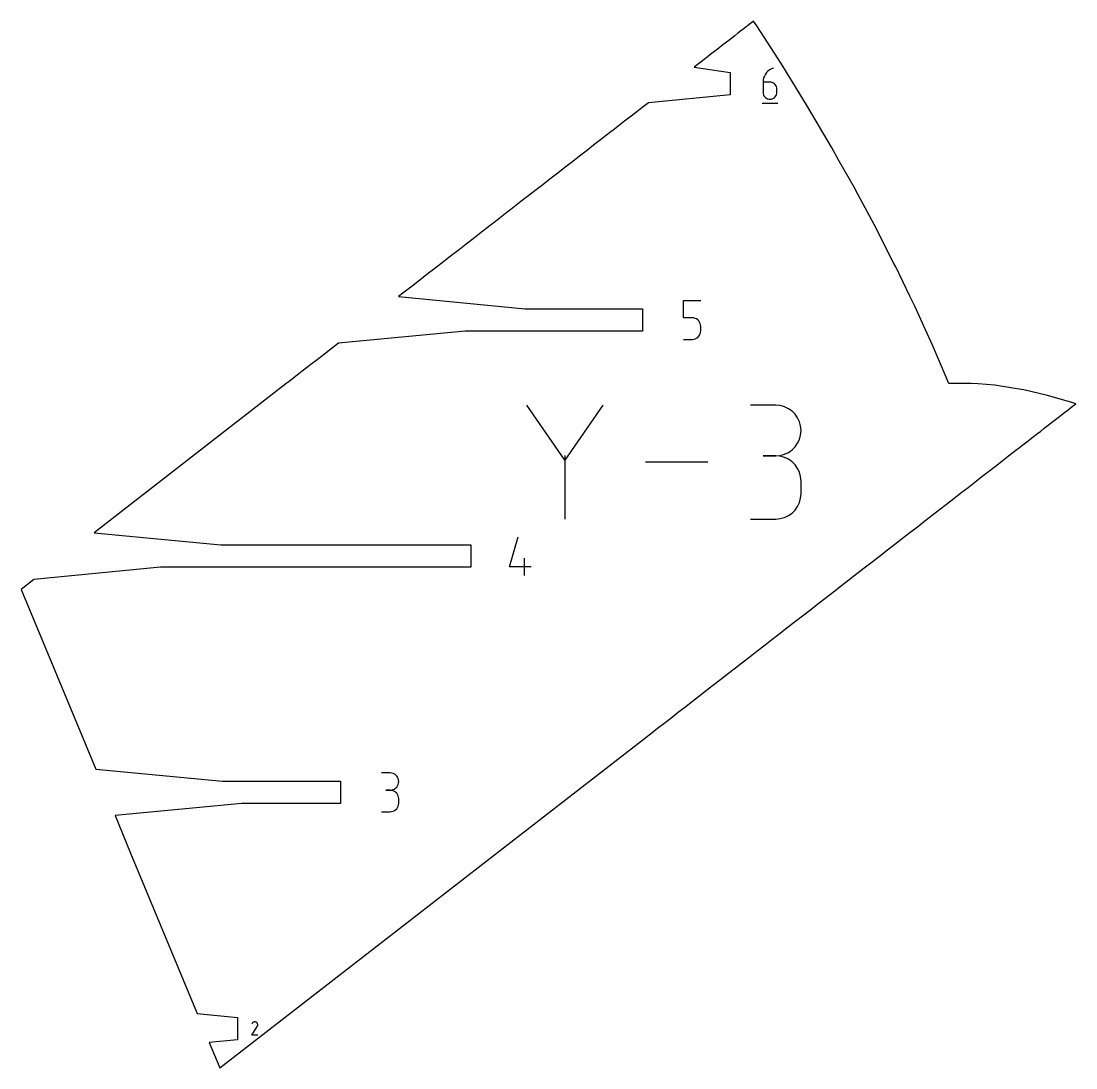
# Model space of a CAD drawing. Extents: x 0 to 38, y 0 to 26.
# Drawn here: x 7.82 to 13.25, y 7.39 to 12.78 of the extents above; entities that cross this region are included whole.
import ezdxf

# ---------------------------------------------------------------- set-up
doc = ezdxf.new("R2010")
doc.units = 0

msp = doc.modelspace()

# ---------------------------------------------------------------- linework, layer by layer
at = {"layer": 'annotation', "color": 1}
for p, q in [((11.646524, 12.494631), (11.642824, 12.484818)), ((11.651539, 12.503765), (11.646524, 12.494631)), ((11.657773, 12.51209), (11.651539, 12.503765)), ((11.66513, 12.519478), (11.657773, 12.51209)), ((11.673514, 12.525801), (11.66513, 12.519478)), ((11.682831, 12.53093), (11.673514, 12.525801)), ((11.692983, 12.534736), (11.682831, 12.53093)), ((11.692983, 12.534736), (11.692983, 12.534736)), ((11.640533, 12.474454), (11.639749, 12.463667)), ((11.639749, 12.463667), (11.639749, 12.410622)), ((11.675188, 12.463667), (11.639749, 12.463667)), ((11.642824, 12.484818), (11.640533, 12.474454)), ((11.681562, 12.463098), (11.675188, 12.463667)), ((11.68756, 12.461457), (11.681562, 12.463098)), ((11.693082, 12.458844), (11.68756, 12.461457)), ((11.698027, 12.455357), (11.693082, 12.458844)), ((11.702298, 12.451095), (11.698027, 12.455357)), ((11.705793, 12.446157), (11.702298, 12.451095)), ((11.708412, 12.440642), (11.705793, 12.446157)), ((11.710058, 12.434649), (11.708412, 12.440642)), ((11.639749, 12.410622), (11.639749, 12.410622)), ((11.639749, 12.410622), (11.640321, 12.404247)), ((11.640321, 12.404247), (11.64197, 12.398245)), ((11.64197, 12.398245), (11.644595, 12.392718)), ((11.644595, 12.392718), (11.648096, 12.387766)), ((11.648096, 12.387766), (11.65237, 12.383489)), ((11.65237, 12.383489), (11.657317, 12.379988)), ((11.693082, 12.379988), (11.698027, 12.383489)), ((11.698027, 12.383489), (11.702298, 12.387766)), ((11.702298, 12.387766), (11.705793, 12.392718)), ((11.705793, 12.392718), (11.708412, 12.398245)), ((11.708412, 12.398245), (11.710058, 12.404247)), ((11.710628, 12.428277), (11.710058, 12.434649)), ((11.710058, 12.404247), (11.710628, 12.410622)), ((11.710628, 12.410622), (11.710628, 12.428277)), ((11.710628, 12.428277), (11.710628, 12.428277)), ((11.63531, 12.355193), (11.715107, 12.355193)), ((11.657317, 12.379988), (11.662837, 12.377363)), ((11.662837, 12.377363), (11.668828, 12.375714)), ((11.668828, 12.375714), (11.675188, 12.375142)), ((11.675188, 12.375142), (11.681562, 12.375714)), ((11.675188, 12.375142), (11.675188, 12.375142)), ((11.681562, 12.375714), (11.68756, 12.377363)), ((11.68756, 12.377363), (11.693082, 12.379988)), ((11.23032, 11.249956), (11.23032, 11.339019)), ((11.23032, 11.339019), (11.319145, 11.339019)), ((11.274733, 11.249956), (11.23032, 11.249956)), ((11.282707, 11.249243), (11.274733, 11.249956)), ((11.290216, 11.247187), (11.282707, 11.249243)), ((11.297134, 11.243912), (11.290216, 11.247187)), ((11.303334, 11.239543), (11.297134, 11.243912)), ((11.308689, 11.234202), (11.303334, 11.239543)), ((11.313074, 11.228013), (11.308689, 11.234202)), ((11.316363, 11.221102), (11.313074, 11.228013)), ((11.318429, 11.213592), (11.316363, 11.221102)), ((11.319145, 11.205606), (11.318429, 11.213592)), ((11.319145, 11.183482), (11.319145, 11.205606)), ((11.319145, 11.205606), (11.319145, 11.205606)), ((11.23032, 11.139019), (11.274733, 11.139019)), ((11.274733, 11.139019), (11.282704, 11.139736)), ((11.274733, 11.139019), (11.274733, 11.139019)), ((11.282704, 11.139736), (11.290211, 11.141802)), ((11.290211, 11.141802), (11.297128, 11.145092)), ((11.297128, 11.145092), (11.303328, 11.14948)), ((11.303328, 11.14948), (11.308685, 11.154839)), ((11.308685, 11.154839), (11.313071, 11.161045)), ((11.313071, 11.161045), (11.316361, 11.167972)), ((11.316361, 11.167972), (11.318428, 11.175492)), ((11.318428, 11.175492), (11.319145, 11.183482)), ((10.618615, 10.517646), (10.42297, 10.800575)), ((10.814224, 10.800575), (10.618615, 10.517646)), ((11.705091, 10.799877), (11.574845, 10.799877)), ((11.728516, 10.797774), (11.705091, 10.799877)), ((11.750558, 10.791715), (11.728516, 10.797774)), ((11.770851, 10.782071), (11.750558, 10.791715)), ((11.789028, 10.769216), (11.770851, 10.782071)), ((11.804721, 10.753523), (11.789028, 10.769216)), ((11.817566, 10.735363), (11.804721, 10.753523)), ((11.827195, 10.71511), (11.817566, 10.735363)), ((11.83324, 10.693136), (11.827195, 10.71511)), ((11.827195, 10.624324), (11.83324, 10.646383)), ((11.835337, 10.669814), (11.83324, 10.693136)), ((11.83324, 10.646383), (11.835337, 10.669814)), ((11.835337, 10.669814), (11.835337, 10.669814)), ((11.804721, 10.585801), (11.817566, 10.604007)), ((11.817566, 10.604007), (11.827195, 10.624324)), ((10.618615, 10.540414), (10.618615, 10.214008)), ((11.705091, 10.539384), (11.639876, 10.539384)), ((11.639876, 10.539384), (11.705091, 10.539384)), ((11.705091, 10.539384), (11.728516, 10.541487)), ((11.728516, 10.537282), (11.705091, 10.539384)), ((11.705091, 10.539384), (11.705091, 10.539384)), ((11.728516, 10.541487), (11.750558, 10.54755)), ((11.750558, 10.531222), (11.728516, 10.537282)), ((11.750558, 10.54755), (11.770851, 10.557203)), ((11.770851, 10.557203), (11.789028, 10.570077)), ((11.789028, 10.570077), (11.804721, 10.585801)), ((11.354951, 10.507292), (11.034246, 10.507292)), ((11.770851, 10.521579), (11.750558, 10.531222)), ((11.789028, 10.508724), (11.770851, 10.521579)), ((11.804721, 10.49303), (11.789028, 10.508724)), ((11.817566, 10.474871), (11.804721, 10.49303)), ((11.827195, 10.454618), (11.817566, 10.474871)), ((11.83324, 10.432644), (11.827195, 10.454618)), ((11.835337, 10.409322), (11.83324, 10.432644)), ((11.835337, 10.344107), (11.835337, 10.409322)), ((11.835337, 10.409322), (11.835337, 10.409322)), ((11.827195, 10.298796), (11.83324, 10.320775)), ((11.83324, 10.320775), (11.835337, 10.344107)), ((11.804721, 10.260383), (11.817566, 10.278542)), ((11.817566, 10.278542), (11.827195, 10.298796)), ((11.574845, 10.214045), (11.705091, 10.214045)), ((11.705091, 10.214045), (11.728516, 10.216146)), ((11.705091, 10.214045), (11.705091, 10.214045)), ((11.728516, 10.216146), (11.750558, 10.222202)), ((11.750558, 10.222202), (11.770851, 10.231842)), ((11.770851, 10.231842), (11.789028, 10.244693)), ((11.789028, 10.244693), (11.804721, 10.260383)), ((10.334364, 9.967562), (10.378714, 10.123099)), ((10.412126, 9.923099), (10.412126, 10.011924)), ((10.445414, 9.967562), (10.334364, 9.967562)), ((9.719745, 8.906947), (9.675332, 8.906947)), ((9.727732, 8.90623), (9.719745, 8.906947)), ((9.735249, 8.904164), (9.727732, 8.90623)), ((9.742168, 8.900875), (9.735249, 8.904164)), ((9.748366, 8.896492), (9.742168, 8.900875)), ((9.753718, 8.891141), (9.748366, 8.896492)), ((9.758097, 8.884948), (9.753718, 8.891141)), ((9.761381, 8.878042), (9.758097, 8.884948)), ((9.763442, 8.87055), (9.761381, 8.878042)), ((9.761381, 8.847085), (9.763442, 8.854607)), ((9.764157, 8.862597), (9.763442, 8.87055)), ((9.763442, 8.854607), (9.764157, 8.862597)), ((9.764157, 8.862597), (9.764157, 8.862597)), ((9.719745, 8.818122), (9.697507, 8.818122)), ((9.697507, 8.818122), (9.719745, 8.818122)), ((9.719745, 8.818122), (9.727732, 8.818839)), ((9.727732, 8.817405), (9.719745, 8.818122)), ((9.719745, 8.818122), (9.719745, 8.818122)), ((9.727732, 8.818839), (9.735249, 8.820907)), ((9.735249, 8.815339), (9.727732, 8.817405)), ((9.735249, 8.820907), (9.742168, 8.824198)), ((9.742168, 8.812051), (9.735249, 8.815339)), ((9.742168, 8.824198), (9.748366, 8.828588)), ((9.748366, 8.807667), (9.742168, 8.812051)), ((9.748366, 8.828588), (9.753718, 8.83395)), ((9.753718, 8.802316), (9.748366, 8.807667)), ((9.753718, 8.83395), (9.758097, 8.840157)), ((9.758097, 8.796124), (9.753718, 8.802316)), ((9.758097, 8.840157), (9.761381, 8.847085)), ((9.761381, 8.789218), (9.758097, 8.796124)), ((9.763442, 8.781725), (9.761381, 8.789218)), ((9.761381, 8.736084), (9.763442, 8.743579)), ((9.764157, 8.773772), (9.763442, 8.781725)), ((9.763442, 8.743579), (9.764157, 8.751535)), ((9.764157, 8.751535), (9.764157, 8.773772)), ((9.764157, 8.773772), (9.764157, 8.773772)), ((9.675332, 8.707185), (9.719745, 8.707185)), ((9.719745, 8.707185), (9.727732, 8.707902)), ((9.719745, 8.707185), (9.719745, 8.707185)), ((9.727732, 8.707902), (9.735249, 8.709967)), ((9.735249, 8.709967), (9.742168, 8.713254)), ((9.742168, 8.713254), (9.748366, 8.717636)), ((9.748366, 8.717636), (9.753718, 8.722986)), ((9.753718, 8.722986), (9.758097, 8.729178)), ((9.758097, 8.729178), (9.761381, 8.736084)), ((9.010188, 7.617563), (9.008215, 7.613778)), ((9.011754, 7.619783), (9.010188, 7.617563)), ((9.013632, 7.621636), (9.011754, 7.619783)), ((9.015766, 7.623108), (9.013632, 7.621636)), ((9.018099, 7.624183), (9.015766, 7.623108)), ((9.020572, 7.624846), (9.018099, 7.624183)), ((9.023131, 7.625084), (9.020572, 7.624846)), ((9.025716, 7.62488), (9.023131, 7.625084)), ((9.028271, 7.624221), (9.025716, 7.62488)), ((9.030739, 7.623091), (9.028271, 7.624221)), ((9.032947, 7.621523), (9.030739, 7.623091)), ((9.030739, 7.623091), (9.030739, 7.623091)), ((9.034793, 7.619642), (9.032947, 7.621523)), ((9.03626, 7.617505), (9.034793, 7.619642)), ((9.03612, 7.602386), (9.036148, 7.602435)), ((9.036148, 7.602435), (9.036176, 7.602486)), ((9.036176, 7.602486), (9.036204, 7.602539)), ((9.036204, 7.602539), (9.03735, 7.605001)), ((9.036204, 7.602539), (9.036204, 7.602539)), ((9.037333, 7.61517), (9.03626, 7.617505)), ((9.037995, 7.612695), (9.037333, 7.61517)), ((9.03735, 7.605001), (9.03802, 7.607552)), ((9.038229, 7.610136), (9.037995, 7.612695)), ((9.03802, 7.607552), (9.038229, 7.610136)), ((9.008173, 7.557431), (9.035937, 7.602128)), ((9.038219, 7.557431), (9.008173, 7.557431)), ((9.035937, 7.602128), (9.03597, 7.602169)), ((9.035937, 7.602128), (9.035937, 7.602128)), ((9.03597, 7.602169), (9.036002, 7.60221)), ((9.036002, 7.60221), (9.036032, 7.602252)), ((9.036032, 7.602252), (9.036062, 7.602296)), ((9.036062, 7.602296), (9.036091, 7.60234)), ((9.036091, 7.60234), (9.03612, 7.602386))]:
    msp.add_line(p, q, dxfattribs=at)
at = {"layer": 'boundary', "color": 5}
for p, q in [((11.591251, 12.777541), (11.559262, 12.752723)), ((11.607748, 12.752839), (11.591251, 12.777541)), ((11.510129, 12.714603), (11.494256, 12.702288)), ((11.526239, 12.727102), (11.510129, 12.714603)), ((11.542608, 12.739802), (11.526239, 12.727102)), ((11.559262, 12.752723), (11.542608, 12.739802)), ((11.717092, 12.582434), (11.607748, 12.752839)), ((11.432696, 12.654527), (11.402799, 12.631331)), ((11.463131, 12.678139), (11.432696, 12.654527)), ((11.494256, 12.702288), (11.463131, 12.678139)), ((11.373296, 12.608441), (11.344052, 12.585752)), ((11.402799, 12.631331), (11.373296, 12.608441)), ((11.314936, 12.563162), (11.285818, 12.540571)), ((11.344052, 12.585752), (11.314936, 12.563162)), ((11.741057, 12.545087), (11.717092, 12.582434)), ((11.825712, 12.407577), (11.741057, 12.545087)), ((11.285818, 12.540571), (11.470716, 12.512439)), ((11.470716, 12.512439), (11.470716, 12.397439)), ((11.470716, 12.397439), (11.049282, 12.357055)), ((11.869108, 12.337086), (11.825712, 12.407577)), ((11.01546, 12.330814), (10.98994, 12.311014)), ((11.049282, 12.357055), (11.01546, 12.330814)), ((11.930793, 12.232463), (11.869108, 12.337086)), ((10.946243, 12.277112), (10.920216, 12.256919)), ((10.98994, 12.311014), (10.946243, 12.277112)), ((10.875232, 12.222018), (10.84878, 12.201496)), ((10.920216, 12.256919), (10.875232, 12.222018)), ((11.991619, 12.129294), (11.930793, 12.232463)), ((10.802585, 12.165655), (10.775789, 12.144865)), ((10.84878, 12.201496), (10.802585, 12.165655)), ((10.775789, 12.144865), (10.728463, 12.108147)), ((12.032186, 12.057294), (11.991619, 12.129294)), ((10.701404, 12.087154), (10.653029, 12.049622)), ((10.728463, 12.108147), (10.701404, 12.087154)), ((12.108319, 11.922171), (12.032186, 12.057294)), ((10.62579, 12.028488), (10.57645, 11.990208)), ((10.653029, 12.049622), (10.62579, 12.028488)), ((10.549112, 11.968998), (10.498896, 11.930038)), ((10.57645, 11.990208), (10.549112, 11.968998)), ((10.47154, 11.908814), (10.420538, 11.869244)), ((10.498896, 11.930038), (10.47154, 11.908814)), ((12.129744, 11.882277), (12.108319, 11.922171)), ((10.393246, 11.848069), (10.34155, 11.807961)), ((10.420538, 11.869244), (10.393246, 11.848069)), ((12.223314, 11.707622), (12.129744, 11.882277)), ((10.314401, 11.786898), (10.262107, 11.746325)), ((10.34155, 11.807961), (10.314401, 11.786898)), ((10.262107, 11.746325), (10.23518, 11.725434)), ((10.182386, 11.684474), (10.155758, 11.663814)), ((10.23518, 11.725434), (10.182386, 11.684474)), ((12.248216, 11.658825), (12.223314, 11.707622)), ((10.102563, 11.622543), (10.076309, 11.602174)), ((10.155758, 11.663814), (10.102563, 11.622543)), ((12.312079, 11.533683), (12.248216, 11.658825)), ((10.076309, 11.602174), (10.022814, 11.56067)), ((9.997008, 11.540648), (9.943318, 11.498993)), ((10.022814, 11.56067), (9.997008, 11.540648)), ((12.32327, 11.511753), (12.312079, 11.533683)), ((9.918031, 11.479374), (9.864251, 11.437648)), ((9.943318, 11.498993), (9.918031, 11.479374)), ((12.39625, 11.360692), (12.32327, 11.511753)), ((9.839552, 11.418486), (9.785789, 11.376774)), ((9.864251, 11.437648), (9.839552, 11.418486)), ((9.785789, 11.376774), (9.762905, 11.359019)), ((9.762905, 11.359019), (10.415133, 11.296519)), ((12.421047, 11.309363), (12.39625, 11.360692)), ((10.415133, 11.296519), (11.019758, 11.296519)), ((11.019758, 11.296519), (11.019758, 11.181519)), ((12.475923, 11.188837), (12.421047, 11.309363)), ((12.512067, 11.10945), (12.475923, 11.188837)), ((10.105794, 11.181519), (9.453566, 11.119019)), ((11.019758, 11.181519), (10.105794, 11.181519)), ((9.408598, 11.08413), (9.3887, 11.068693)), ((9.453566, 11.119019), (9.408598, 11.08413)), ((12.558465, 11.000717), (12.512067, 11.10945)), ((9.337362, 11.028862), (9.318443, 11.014184)), ((9.3887, 11.068693), (9.337362, 11.028862)), ((9.267908, 10.974976), (9.250006, 10.961087)), ((9.318443, 11.014184), (9.267908, 10.974976)), ((12.596128, 10.912454), (12.558465, 11.000717)), ((9.20039, 10.922592), (9.18354, 10.909519)), ((9.250006, 10.961087), (9.20039, 10.922592)), ((9.18354, 10.909519), (8.195694, 10.143099)), ((12.637187, 10.912479), (12.596128, 10.912454)), ((12.711349, 10.912525), (12.637187, 10.912479)), ((12.7479, 10.909599), (12.711349, 10.912525)), ((12.832446, 10.902831), (12.7479, 10.909599)), ((12.86286, 10.898165), (12.832446, 10.902831)), ((12.959151, 10.883393), (12.86286, 10.898165)), ((12.981763, 10.878403), (12.959151, 10.883393)), ((13.104312, 10.85054), (12.981763, 10.878403)), ((13.23022, 10.814809), (13.104312, 10.85054)), ((13.250387, 10.807936), (13.23022, 10.814809)), ((13.231378, 10.793188), (13.250387, 10.807936)), ((13.158648, 10.736761), (13.19145, 10.76221)), ((13.19145, 10.76221), (13.210375, 10.776893)), ((13.210375, 10.776893), (13.231378, 10.793188)), ((13.107562, 10.697125), (13.131108, 10.715394)), ((13.131108, 10.715394), (13.158648, 10.736761)), ((13.031967, 10.638475), (13.053094, 10.654867)), ((13.053094, 10.654867), (13.069121, 10.667301)), ((13.069121, 10.667301), (13.087115, 10.681262)), ((13.087115, 10.681262), (13.107562, 10.697125)), ((12.960525, 10.583047), (12.977838, 10.59648)), ((12.977838, 10.59648), (12.997206, 10.611506)), ((12.997206, 10.611506), (13.013552, 10.624188)), ((13.013552, 10.624188), (13.031967, 10.638475)), ((12.868765, 10.511855), (12.904059, 10.539238)), ((12.904059, 10.539238), (12.940912, 10.56783)), ((12.940912, 10.56783), (12.960525, 10.583047)), ((12.800229, 10.458681), (12.836201, 10.48659)), ((12.836201, 10.48659), (12.868765, 10.511855)), ((12.729919, 10.404131), (12.766477, 10.432495)), ((12.766477, 10.432495), (12.800229, 10.458681)), ((12.657989, 10.348325), (12.695041, 10.377071)), ((12.695041, 10.377071), (12.729919, 10.404131)), ((12.584597, 10.291383), (12.62205, 10.320441)), ((12.62205, 10.320441), (12.657989, 10.348325)), ((12.547665, 10.262729), (12.584597, 10.291383)), ((12.47205, 10.204064), (12.509904, 10.233433)), ((12.509904, 10.233433), (12.547665, 10.262729)), ((12.395372, 10.144573), (12.434074, 10.1746)), ((12.434074, 10.1746), (12.47205, 10.204064)), ((8.195694, 10.143099), (8.847922, 10.080599)), ((12.317801, 10.08439), (12.357272, 10.115014)), ((12.357272, 10.115014), (12.395372, 10.144573)), ((8.847922, 10.080599), (10.134914, 10.080599)), ((10.134914, 10.080599), (10.134914, 9.965599)), ((12.239506, 10.023645), (12.279668, 10.054804)), ((12.279668, 10.054804), (12.317801, 10.08439)), ((12.160662, 9.962473), (12.201432, 9.994105)), ((12.201432, 9.994105), (12.239506, 10.023645)), ((8.538584, 9.965599), (7.886356, 9.903099)), ((10.134914, 9.965599), (8.538584, 9.965599)), ((12.122734, 9.933047), (12.160662, 9.962473)), ((7.886356, 9.903099), (7.82009, 9.851686)), ((12.043748, 9.871766), (12.081441, 9.901009)), ((12.081441, 9.901009), (12.122734, 9.933047)), ((7.82009, 9.851686), (8.204018, 8.927179)), ((11.964648, 9.810396), (12.002018, 9.83939)), ((12.002018, 9.83939), (12.043748, 9.871766)), ((11.885605, 9.74907), (11.922569, 9.777749)), ((11.922569, 9.777749), (11.964648, 9.810396)), ((11.843269, 9.716224), (11.885605, 9.74907)), ((11.764292, 9.65495), (11.806793, 9.687924)), ((11.806793, 9.687924), (11.843269, 9.716224)), ((11.685813, 9.594062), (11.728387, 9.627093)), ((11.728387, 9.627093), (11.764292, 9.65495)), ((11.608005, 9.533695), (11.650556, 9.566708)), ((11.650556, 9.566708), (11.685813, 9.594062)), ((11.531039, 9.473981), (11.573473, 9.506903)), ((11.573473, 9.506903), (11.608005, 9.533695)), ((11.497305, 9.447808), (11.531039, 9.473981)), ((11.422219, 9.389553), (11.455086, 9.415052)), ((11.455086, 9.415052), (11.497305, 9.447808)), ((11.348381, 9.332265), (11.380313, 9.35704)), ((11.380313, 9.35704), (11.422219, 9.389553)), ((11.275951, 9.27607), (11.306884, 9.30007)), ((11.306884, 9.30007), (11.348381, 9.332265)), ((11.205088, 9.221091), (11.234961, 9.244268)), ((11.234961, 9.244268), (11.275951, 9.27607)), ((11.135946, 9.167448), (11.164704, 9.189759)), ((11.164704, 9.189759), (11.205088, 9.221091)), ((11.068678, 9.115258), (11.096267, 9.136663)), ((11.096267, 9.136663), (11.135946, 9.167448)), ((8.84301, 7.388473), (11.029801, 9.085095)), ((11.029801, 9.085095), (11.068678, 9.115258)), ((8.204018, 8.927179), (8.856246, 8.864679)), ((8.856246, 8.864679), (9.46477, 8.864679)), ((9.46477, 8.864679), (9.46477, 8.749679)), ((8.955913, 8.749679), (8.303685, 8.687179)), ((9.46477, 8.749679), (8.955913, 8.749679)), ((8.303685, 8.687179), (8.383981, 8.493824)), ((8.383981, 8.493824), (8.726684, 7.66859)), ((8.726684, 7.66859), (8.933638, 7.648759)), ((8.933638, 7.648759), (8.933638, 7.533759)), ((8.933638, 7.533759), (8.788454, 7.519846)), ((8.788454, 7.519846), (8.84301, 7.388473))]:
    msp.add_line(p, q, dxfattribs=at)

doc.saveas('drawing.dxf')
